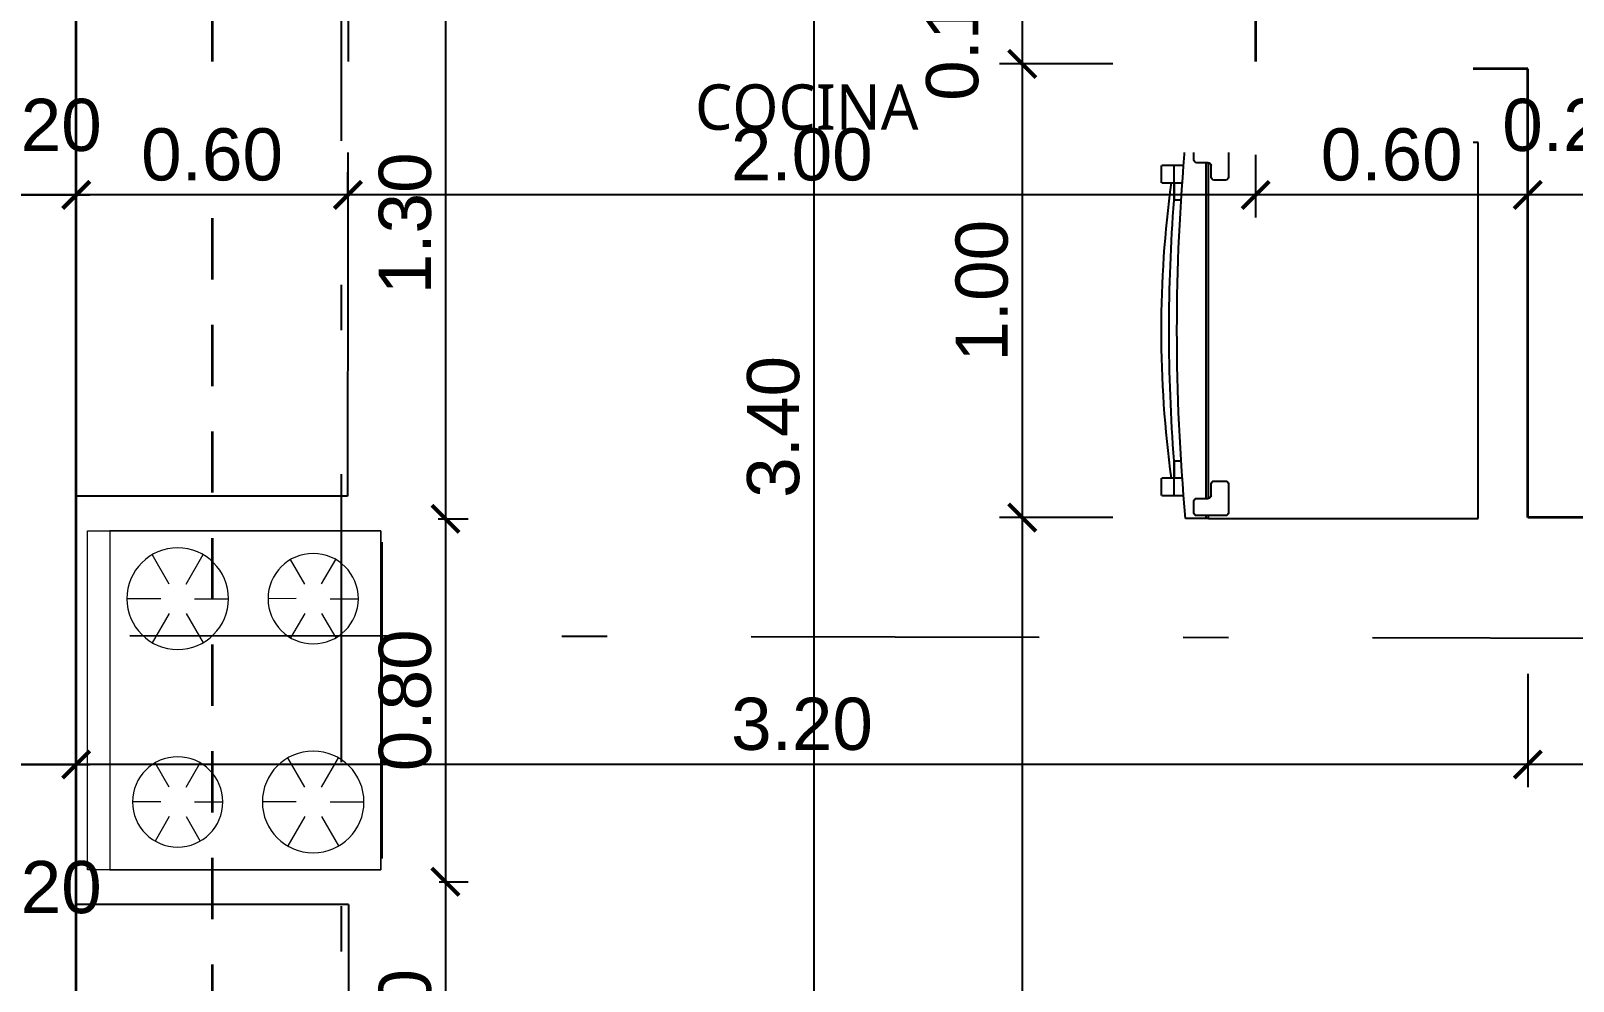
# Model space of a CAD drawing. Header units: feet. Extents: x -417 to 46, y -646 to -218.
# Drawn here: x -97.295 to -93.895, y -490.149 to -488.055 of the extents above; entities that cross this region are included whole.
import ezdxf

# ---------------------------------------------------------------- set-up
doc = ezdxf.new("R2010")
doc.units = ezdxf.units.FT
doc.header["$MEASUREMENT"] = 0
doc.linetypes.add('DASHDOT', pattern=[25.4, 12.7, -6.35, 0, -6.35])
doc.linetypes.add('HIDDEN', pattern=[0.375, 0.25, -0.125])
for name, color, linetype, lineweight in [('A-WALL', 4, 'Continuous', 25), ('DIM-COTAS', 1, 'Continuous', 5), ('muebles', 2, 'Continuous', 5), ('TXT', 2, 'Continuous', 9)]:
    doc.layers.add(name, color=color, linetype=linetype, lineweight=lineweight)
for name, color, linetype in [('COCINA', 2, 'Continuous'), ('DIM', 10, 'Continuous'), ('GRDUTIY', 5, 'Continuous'), ('MB3', 8, 'Continuous')]:
    doc.layers.add(name, color=color, linetype=linetype)
doc.styles.add('ads', font='trebuc.ttf', dxfattribs={"height": 0.14})
doc.styles.get("Standard").update_dxf_attribs({"font": 'arial.ttf', "height": 0.115})
doc.dimstyles.new('KEILY', dxfattribs={"dimtxt": 0.115, "dimasz": 0.06, "dimexe": 0.05, "dimexo": 0.2, "dimgap": 0.03, "dimtad": 1, "dimzin": 1, "dimdsep": 46, "dimtxsty": 'Standard', "dimblk": 'ARCHTICK', "dimcen": 2.5, "dimdle": 0.03, "dimclrd": 256, "dimclre": 256, "dimclrt": 7, "dimadec": 0, "dimazin": 0, "dimtfac": 1, "dimtmove": 2, "dimatfit": 3, "dimfxl": 0.2, "dimfxlon": 1, "dimtolj": 1, "dimtzin": 1, "dimarcsym": 0})

# ---------------------------------------------------------------- blocks, each defined once
blk = doc.blocks.new('A$C285A50AC')
at = {"layer": 'muebles'}
for p, q in [((0.0012, 0.6896, -0.889), (0, 0.0292, -0.889)), ((0.0012, 0.6896), (0.0011, 0.6388)), ((0.7632, 0.6882), (0.0012, 0.6896)), ((0.7632, 0.6882, -0.889), (0.0012, 0.6896, -0.889)), ((0.762, 0.0278, -0.889), (0.7632, 0.6882, -0.889)), ((0.7631, 0.6374), (0.7632, 0.6882)), ((0.0011, 0.6388), (0.7631, 0.6374)), ((0, 0.0292, -0.889), (0.762, 0.0278, -0.889))]:
    blk.add_line(p, q, dxfattribs=at)
at = {"layer": 'muebles', "color": 8}
for p, q in [((0.1533, 0.5242, 0.0025), (0.1534, 0.6004, 0.0025)), ((0.6105, 0.5234, 0.0025), (0.6106, 0.5869, 0.0025)), ((0.1203, 0.5052, 0.0025), (0.0543, 0.5435, 0.0025)), ((0.1863, 0.5051, 0.0025), (0.2523, 0.5431, 0.0025)), ((0.5775, 0.5044, 0.0025), (0.5225, 0.5363, 0.0025)), ((0.6435, 0.5043, 0.0025), (0.6985, 0.5359, 0.0025)), ((0.1202, 0.4671, 0.0025), (0.0541, 0.4292, 0.0025)), ((0.1862, 0.467, 0.0025), (0.2521, 0.4288, 0.0025)), ((0.5774, 0.4663, 0.0025), (0.5223, 0.4347, 0.0025)), ((0.6434, 0.4662, 0.0025), (0.6983, 0.4343, 0.0025)), ((0.1532, 0.448, 0.0025), (0.153, 0.3718, 0.0025)), ((0.6104, 0.4472, 0.0025), (0.6102, 0.3837, 0.0025)), ((0.1527, 0.2194, 0.0025), (0.1529, 0.2829, 0.0025)), ((0.6099, 0.2186, 0.0025), (0.6101, 0.2948, 0.0025)), ((0.1197, 0.2004, 0.0025), (0.0648, 0.2323, 0.0025)), ((0.1857, 0.2003, 0.0025), (0.2408, 0.232, 0.0025)), ((0.5769, 0.1996, 0.0025), (0.511, 0.2378, 0.0025)), ((0.6429, 0.1995, 0.0025), (0.709, 0.2375, 0.0025)), ((0.1196, 0.1623, 0.0025), (0.0646, 0.1307, 0.0025)), ((0.1526, 0.1432, 0.0025), (0.1525, 0.0797, 0.0025)), ((0.1856, 0.1622, 0.0025), (0.2406, 0.1304, 0.0025)), ((0.5768, 0.1615, 0.0025), (0.5108, 0.1235, 0.0025)), ((0.6098, 0.1424, 0.0025), (0.6097, 0.0662, 0.0025)), ((0.6428, 0.1614, 0.0025), (0.7088, 0.1232, 0.0025))]:
    blk.add_line(p, q, dxfattribs=at)
at = {"layer": 'muebles', "extrusion": (-0.001805, -0.999998, 0)}
for p, q in [((0.0635, 0.0265, -0.6223), (0.6985, 0.0254, -0.6223)), ((0.0635, 0.0265, -0.1016), (0.6985, 0.0254, -0.1016))]:
    blk.add_line(p, q, dxfattribs=at)
at = {"layer": 'muebles'}
for centre, radius in [((0.1532, 0.4861, 0.0025), 0.1143), ((0.6104, 0.4853, 0.0025), 0.1016), ((0.1527, 0.1813, 0.0025), 0.1016), ((0.6099, 0.1805, 0.0025), 0.1143)]:
    blk.add_circle(centre, radius, dxfattribs=at)
at = {"layer": 'muebles', "color": 8, "extrusion": (-0.001805, -0.999998, 0)}
for centre in [(0.0888, -0.0381, -0.0267), (0.2158, -0.0381, -0.0267), (0.3809, -0.0381, -0.0267), (0.546, -0.0381, -0.0267), (0.673, -0.0381, -0.0267)]:
    blk.add_circle(centre, 0.0254, dxfattribs=at)
at = {"layer": 'muebles'}
for points in [[(0.0012, 0.6896, 0.254), (0.0011, 0.6388, 0.254), (0.7631, 0.6374, 0.254), (0.7632, 0.6882, 0.254)], [(0, 0.0292), (0.0011, 0.6388), (0.7631, 0.6374), (0.762, 0.0278)]]:
    blk.add_3dface(points, dxfattribs=at)
at = {"layer": 'muebles', "color": 8}
for points in [[(0.0254, 0.0266, -0.0762), (0.0254, 0.0266, -0.5334), (0.7366, 0.0253, -0.5334), (0.7366, 0.0253, -0.0762)], [(0.0254, 0.0266, -0.5969), (0.0254, 0.0266, -0.8509), (0.7366, 0.0253, -0.8509), (0.7366, 0.0253, -0.5969)]]:
    blk.add_3dface(points, dxfattribs=at)
blk = doc.blocks.new('A$C007B5363')
at = {"layer": 'COCINA'}
for p, q in [((0, 0.8287), (0.5944, 0.8287)), ((0, 0), (0, 0.8287)), ((0.6206, 0.8223), (0.5571, 0.8223)), ((0.5944, 0.8287), (0.6007, 0.8287)), ((0.5944, 0.8223), (0.5944, 0.8287)), ((0.6007, 0.8287), (0.6007, 0.8223)), ((0.6452, 0.8287), (0.6007, 0.8287)), ((0.5507, 0.816), (0.5507, 0.7525)), ((0.5944, 0.0446), (0.5944, 0.7841)), ((0.5952, 0.7842), (0.6206, 0.7842)), ((0.6007, 0.7842), (0.6007, 0.0445)), ((0.6269, 0.7906), (0.6269, 0.816)), ((0.5888, 0.7525), (0.5888, 0.7779)), ((0.6487, 0.7779), (0.6706, 0.7779)), ((0.6706, 0.7779), (0.6975, 0.7779)), ((0.6706, 0.7398), (0.6706, 0.7779)), ((0.6706, 0.7398), (0.6706, 0.7779)), ((0.6987, 0.7398), (0.6987, 0.7779)), ((0.5571, 0.7461), (0.5825, 0.7461)), ((0.6706, 0.7398), (0.6513, 0.7398)), ((0.6975, 0.7398), (0.6706, 0.7398)), ((0.6706, 0.7398), (0.6706, 0.7017)), ((0.6706, 0.7017), (0.6706, 0.7398)), ((0.6539, 0.7017), (0.6706, 0.7017)), ((0.6706, 0.127), (0.6539, 0.127)), ((0.6706, 0.127), (0.6706, 0.0889)), ((0.6706, 0.0889), (0.6706, 0.127)), ((0.5507, 0.0762), (0.5507, 0.0127)), ((0.5825, 0.0826), (0.5571, 0.0826)), ((0.5888, 0.0508), (0.5888, 0.0762)), ((0.6513, 0.0889), (0.6706, 0.0889)), ((0.6706, 0.0889), (0.6975, 0.0889)), ((0.6706, 0.0508), (0.6706, 0.0889)), ((0.6706, 0.0508), (0.6706, 0.0889)), ((0.6987, 0.0508), (0.6987, 0.0889)), ((0.6206, 0.0445), (0.5952, 0.0445)), ((0.6269, 0.0127), (0.6269, 0.0381)), ((0.6706, 0.0508), (0.6487, 0.0508)), ((0.6975, 0.0508), (0.6706, 0.0508)), ((0.5944, 0), (0, 0)), ((0.5571, 0.0064), (0.6206, 0.0064)), ((0.5944, 0), (0.5944, 0.0064)), ((0.5944, 0), (0.6007, 0)), ((0.6007, 0.0064), (0.6007, 0)), ((0.6007, 0), (0.6452, 0))]:
    blk.add_line(p, q, dxfattribs=at)
for centre, radius, start, end in [((0.5571, 0.816), 0.00635, 90, 180), ((0.6206, 0.816), 0.00635, 360, 90), ((-3.8512, 0.4143), 4.5154, 354.7351, 5.2649), ((0.5952, 0.7779), 0.00635, 90, 180), ((0.6206, 0.7906), 0.00635, 270, 360), ((0.5571, 0.7525), 0.00635, 180, 270), ((0.5825, 0.7525), 0.00635, 270, 360), ((-1.6745, 0.4143), 2.3731, 352.1151, 7.8849), ((-3.0793, 0.4143), 3.7608, 355.6182, 4.3818), ((0.5571, 0.0762), 0.00635, 90, 180), ((0.5825, 0.0762), 0.00635, 360, 90), ((0.5952, 0.0508), 0.00635, 180, 270), ((0.6206, 0.0381), 0.00635, 360, 90), ((0.5571, 0.0127), 0.00635, 180, 270), ((0.6206, 0.0127), 0.00635, 270, 360)]:
    blk.add_arc(centre, radius, start, end, dxfattribs=at)
blk = doc.blocks.new('_ArchTick')
at = {"layer": 'DIM-COTAS', "color": 0, "const_width": 0.15}
blk.add_lwpolyline([(-0.5, -0.5), (0.5, 0.5)], dxfattribs=at)
blk = doc.blocks.new('*D1534')
at = {"layer": 'Defpoints', "color": 0, "transparency": 16777216}
for p in [(-76.1581, -487.2775), (-102.945, -488.9275), (-75.8766, -488.9275)]:
    blk.add_point(p, dxfattribs=at)
at = {"layer": 'DIM', "lineweight": -2, "transparency": 16777216}
for p, q in [((-75.8766, -487.2475), (-75.8766, -488.9575)), ((-75.9581, -487.2775), (-75.8266, -487.2775)), ((-76.0766, -488.9275), (-75.8266, -488.9275))]:
    blk.add_line(p, q, dxfattribs=at)
at = {"layer": 'DIM', "lineweight": -2, "transparency": 16777216, "xscale": 0.06, "yscale": 0.06, "zscale": 0.06}
for p, rotation in [((-75.8766, -487.2775), 90), ((-75.8766, -488.9275), 270)]:
    blk.add_blockref('_ArchTick', p, dxfattribs=dict(at, rotation=rotation))
at = {"layer": 'DIM', "color": 7, "transparency": 16777216, "insert": (-75.9653, -488.1025), "char_height": 0.115, "attachment_point": 5, "rotation": 90}
blk.add_mtext('\\A1;1.65', dxfattribs=at)
blk = doc.blocks.new('*D1600')
at = {"layer": 'Defpoints', "color": 0, "transparency": 16777216}
for p in [(-97.1954, -488.4163), (-97.3954, -488.5917), (-97.1954, -488.6348)]:
    blk.add_point(p, dxfattribs=at)
at = {"layer": 'DIM', "lineweight": -2, "transparency": 16777216}
for p, q in [((-97.3954, -488.4163), (-97.3954, -488.3663)), ((-97.1954, -488.4348), (-97.1954, -488.3663)), ((-97.4254, -488.4163), (-97.1654, -488.4163))]:
    blk.add_line(p, q, dxfattribs=at)
at = {"layer": 'DIM', "lineweight": -2, "transparency": 16777216, "xscale": 0.06, "yscale": 0.06, "zscale": 0.06, "rotation": 180}
blk.add_blockref('_ArchTick', (-97.3954, -488.4163), dxfattribs=at)
at = {"layer": 'DIM', "lineweight": -2, "transparency": 16777216, "xscale": 0.06, "yscale": 0.06, "zscale": 0.06}
blk.add_blockref('_ArchTick', (-97.1954, -488.4163), dxfattribs=at)
at = {"layer": 'DIM', "color": 7, "transparency": 16777216, "insert": (-97.2954, -488.2626), "char_height": 0.115, "attachment_point": 5}
blk.add_mtext('\\A1;0.20', dxfattribs=at)
blk = doc.blocks.new('*D1610')
at = {"layer": 'Defpoints', "color": 0, "transparency": 16777216}
for p in [(-97.1954, -488.9275), (-97.3954, -489.0457), (-97.1954, -489.6716)]:
    blk.add_point(p, dxfattribs=at)
at = {"layer": 'DIM', "lineweight": -2, "transparency": 16777216}
for p, q in [((-97.3954, -489.4716), (-97.3954, -489.7216)), ((-97.1954, -489.4716), (-97.1954, -489.7216)), ((-97.4254, -489.6716), (-97.1654, -489.6716))]:
    blk.add_line(p, q, dxfattribs=at)
at = {"layer": 'DIM', "lineweight": -2, "transparency": 16777216, "xscale": 0.06, "yscale": 0.06, "zscale": 0.06, "rotation": 180}
blk.add_blockref('_ArchTick', (-97.3954, -489.6716), dxfattribs=at)
at = {"layer": 'DIM', "lineweight": -2, "transparency": 16777216, "xscale": 0.06, "yscale": 0.06, "zscale": 0.06}
blk.add_blockref('_ArchTick', (-97.1954, -489.6716), dxfattribs=at)
at = {"layer": 'DIM', "color": 7, "transparency": 16777216, "insert": (-97.2954, -489.9427), "char_height": 0.115, "attachment_point": 5}
blk.add_mtext('\\A1;0.20', dxfattribs=at)
blk = doc.blocks.new('*D1729')
at = {"layer": 'Defpoints', "color": 0, "transparency": 16777216}
for p in [(-94.5954, -487.9775), (-95.1099, -488.1275), (-94.5954, -488.1275)]:
    blk.add_point(p, dxfattribs=at)
at = {"layer": 'DIM', "lineweight": -2, "transparency": 16777216}
for p, q in [((-95.1099, -487.9475), (-95.1099, -488.1575)), ((-94.9099, -487.9775), (-95.1599, -487.9775)), ((-94.9099, -488.1275), (-95.1599, -488.1275))]:
    blk.add_line(p, q, dxfattribs=at)
at = {"layer": 'DIM', "lineweight": -2, "transparency": 16777216, "xscale": 0.06, "yscale": 0.06, "zscale": 0.06}
for p, rotation in [((-95.1099, -487.9775), 90), ((-95.1099, -488.1275), 270)]:
    blk.add_blockref('_ArchTick', p, dxfattribs=dict(at, rotation=rotation))
at = {"layer": 'DIM', "color": 7, "transparency": 16777216, "insert": (-95.2636, -488.0525), "char_height": 0.115, "attachment_point": 5, "rotation": 90}
blk.add_mtext('\\A1;0.15', dxfattribs=at)
blk = doc.blocks.new('*D1730')
at = {"layer": 'Defpoints', "color": 0, "transparency": 16777216}
for p in [(-94.5954, -488.1275), (-95.1099, -489.1275), (-93.9954, -489.1275)]:
    blk.add_point(p, dxfattribs=at)
at = {"layer": 'DIM', "lineweight": -2, "transparency": 16777216}
for p, q in [((-95.1099, -488.0975), (-95.1099, -489.1575)), ((-94.9099, -488.1275), (-95.1599, -488.1275)), ((-94.9099, -489.1275), (-95.1599, -489.1275))]:
    blk.add_line(p, q, dxfattribs=at)
at = {"layer": 'DIM', "lineweight": -2, "transparency": 16777216, "xscale": 0.06, "yscale": 0.06, "zscale": 0.06}
for p, rotation in [((-95.1099, -488.1275), 90), ((-95.1099, -489.1275), 270)]:
    blk.add_blockref('_ArchTick', p, dxfattribs=dict(at, rotation=rotation))
at = {"layer": 'DIM', "color": 7, "transparency": 16777216, "insert": (-95.1986, -488.6275), "char_height": 0.115, "attachment_point": 5, "rotation": 90}
blk.add_mtext('\\A1;1.00', dxfattribs=at)
blk = doc.blocks.new('*D1731')
at = {"layer": 'Defpoints', "color": 0, "transparency": 16777216}
for p in [(-93.9954, -489.1275), (-95.3003, -495.4275), (-95.1099, -495.4275)]:
    blk.add_point(p, dxfattribs=at)
at = {"layer": 'DIM', "lineweight": -2, "transparency": 16777216}
for p, q in [((-95.1099, -489.0975), (-95.1099, -495.4575)), ((-94.9099, -489.1275), (-95.1599, -489.1275)), ((-95.1099, -495.4275), (-95.0599, -495.4275))]:
    blk.add_line(p, q, dxfattribs=at)
at = {"layer": 'DIM', "lineweight": -2, "transparency": 16777216, "xscale": 0.06, "yscale": 0.06, "zscale": 0.06}
for p, rotation in [((-95.1099, -489.1275), 90), ((-95.1099, -495.4275), 270)]:
    blk.add_blockref('_ArchTick', p, dxfattribs=dict(at, rotation=rotation))
at = {"layer": 'DIM', "color": 7, "transparency": 16777216, "insert": (-95.1986, -492.2775), "char_height": 0.115, "attachment_point": 5, "rotation": 90}
blk.add_mtext('\\A1;6.30', dxfattribs=at)
blk = doc.blocks.new('*D1681')
at = {"layer": 'Defpoints', "color": 0, "transparency": 16777216}
for p in [(-95.6954, -487.2275), (-95.8971, -490.6275), (-95.5696, -490.6275)]:
    blk.add_point(p, dxfattribs=at)
at = {"layer": 'DIM', "lineweight": -2, "transparency": 16777216}
for p, q in [((-95.5696, -487.1975), (-95.5696, -490.6575)), ((-95.5696, -487.2275), (-95.5196, -487.2275)), ((-95.6971, -490.6275), (-95.5196, -490.6275))]:
    blk.add_line(p, q, dxfattribs=at)
at = {"layer": 'DIM', "lineweight": -2, "transparency": 16777216, "xscale": 0.06, "yscale": 0.06, "zscale": 0.06}
for p, rotation in [((-95.5696, -487.2275), 90), ((-95.5696, -490.6275), 270)]:
    blk.add_blockref('_ArchTick', p, dxfattribs=dict(at, rotation=rotation))
at = {"layer": 'DIM', "color": 7, "transparency": 16777216, "insert": (-95.6583, -488.9275), "char_height": 0.115, "attachment_point": 5, "rotation": 90}
blk.add_mtext('\\A1;3.40', dxfattribs=at)
blk = doc.blocks.new('*D1688')
at = {"layer": 'Defpoints', "color": 0, "transparency": 16777216}
for p in [(-96.5475, -487.8275), (-96.5973, -489.1302), (-96.3814, -489.1302)]:
    blk.add_point(p, dxfattribs=at)
at = {"layer": 'DIM', "lineweight": -2, "transparency": 16777216}
for p, q in [((-96.3814, -487.7975), (-96.3814, -489.1602)), ((-96.3814, -487.8275), (-96.3314, -487.8275)), ((-96.3973, -489.1302), (-96.3314, -489.1302))]:
    blk.add_line(p, q, dxfattribs=at)
at = {"layer": 'DIM', "lineweight": -2, "transparency": 16777216, "xscale": 0.06, "yscale": 0.06, "zscale": 0.06}
for p, rotation in [((-96.3814, -487.8275), 90), ((-96.3814, -489.1302), 270)]:
    blk.add_blockref('_ArchTick', p, dxfattribs=dict(at, rotation=rotation))
at = {"layer": 'DIM', "color": 7, "transparency": 16777216, "insert": (-96.4701, -488.4788), "char_height": 0.115, "attachment_point": 5, "rotation": 90}
blk.add_mtext('\\A1;1.30', dxfattribs=at)
blk = doc.blocks.new('*D1689')
at = {"layer": 'Defpoints', "color": 0, "transparency": 16777216}
for p in [(-96.5973, -489.1302), (-96.5954, -489.9302), (-96.3814, -489.9302)]:
    blk.add_point(p, dxfattribs=at)
at = {"layer": 'DIM', "lineweight": -2, "transparency": 16777216}
for p, q in [((-96.3814, -489.1002), (-96.3814, -489.9602)), ((-96.3973, -489.1302), (-96.3314, -489.1302)), ((-96.3954, -489.9302), (-96.3314, -489.9302))]:
    blk.add_line(p, q, dxfattribs=at)
at = {"layer": 'DIM', "lineweight": -2, "transparency": 16777216, "xscale": 0.06, "yscale": 0.06, "zscale": 0.06}
for p, rotation in [((-96.3814, -489.1302), 90), ((-96.3814, -489.9302), 270)]:
    blk.add_blockref('_ArchTick', p, dxfattribs=dict(at, rotation=rotation))
at = {"layer": 'DIM', "color": 7, "transparency": 16777216, "insert": (-96.4701, -489.5302), "char_height": 0.115, "attachment_point": 5, "rotation": 90}
blk.add_mtext('\\A1;0.80', dxfattribs=at)
blk = doc.blocks.new('*D1690')
at = {"layer": 'Defpoints', "color": 0, "transparency": 16777216}
for p in [(-96.5954, -489.9302), (-96.5954, -490.6275), (-96.3814, -490.6275)]:
    blk.add_point(p, dxfattribs=at)
at = {"layer": 'DIM', "lineweight": -2, "transparency": 16777216}
for p, q in [((-96.3814, -489.9002), (-96.3814, -490.6575)), ((-96.3954, -489.9302), (-96.3314, -489.9302)), ((-96.3954, -490.6275), (-96.3314, -490.6275))]:
    blk.add_line(p, q, dxfattribs=at)
at = {"layer": 'DIM', "lineweight": -2, "transparency": 16777216, "xscale": 0.06, "yscale": 0.06, "zscale": 0.06}
for p, rotation in [((-96.3814, -489.9302), 90), ((-96.3814, -490.6275), 270)]:
    blk.add_blockref('_ArchTick', p, dxfattribs=dict(at, rotation=rotation))
at = {"layer": 'DIM', "color": 7, "transparency": 16777216, "insert": (-96.4701, -490.2788), "char_height": 0.115, "attachment_point": 5, "rotation": 90}
blk.add_mtext('\\A1;0.70', dxfattribs=at)
blk = doc.blocks.new('*D1656')
at = {"layer": 'Defpoints', "color": 0, "transparency": 16777216}
for p in [(-93.9954, -488.4163), (-93.9954, -488.7138), (-93.7954, -488.9275)]:
    blk.add_point(p, dxfattribs=at)
at = {"layer": 'DIM', "lineweight": -2, "transparency": 16777216}
for p, q in [((-93.9954, -488.5138), (-93.9954, -488.3663)), ((-93.7954, -488.6163), (-93.7954, -488.3663)), ((-93.7654, -488.4163), (-94.0254, -488.4163))]:
    blk.add_line(p, q, dxfattribs=at)
at = {"layer": 'DIM', "lineweight": -2, "transparency": 16777216, "xscale": 0.06, "yscale": 0.06, "zscale": 0.06, "rotation": 180}
blk.add_blockref('_ArchTick', (-93.9954, -488.4163), dxfattribs=at)
at = {"layer": 'DIM', "lineweight": -2, "transparency": 16777216, "xscale": 0.06, "yscale": 0.06, "zscale": 0.06}
blk.add_blockref('_ArchTick', (-93.7954, -488.4163), dxfattribs=at)
at = {"layer": 'DIM', "color": 7, "transparency": 16777216, "insert": (-93.8954, -488.2626), "char_height": 0.115, "attachment_point": 5}
blk.add_mtext('\\A1;0.20', dxfattribs=at)
blk = doc.blocks.new('*D1657')
at = {"layer": 'Defpoints', "color": 0, "transparency": 16777216}
for p in [(-94.5954, -488.1275), (-94.5954, -488.4163), (-93.9954, -488.7138)]:
    blk.add_point(p, dxfattribs=at)
at = {"layer": 'DIM', "lineweight": -2, "transparency": 16777216}
for p, q in [((-94.5954, -488.3275), (-94.5954, -488.4663)), ((-93.9954, -488.5138), (-93.9954, -488.3663)), ((-93.9654, -488.4163), (-94.6254, -488.4163))]:
    blk.add_line(p, q, dxfattribs=at)
at = {"layer": 'DIM', "lineweight": -2, "transparency": 16777216, "xscale": 0.06, "yscale": 0.06, "zscale": 0.06, "rotation": 180}
blk.add_blockref('_ArchTick', (-94.5954, -488.4163), dxfattribs=at)
at = {"layer": 'DIM', "lineweight": -2, "transparency": 16777216, "xscale": 0.06, "yscale": 0.06, "zscale": 0.06}
blk.add_blockref('_ArchTick', (-93.9954, -488.4163), dxfattribs=at)
at = {"layer": 'DIM', "color": 7, "transparency": 16777216, "insert": (-94.2954, -488.3276), "char_height": 0.115, "attachment_point": 5}
blk.add_mtext('\\A1;0.60', dxfattribs=at)
blk = doc.blocks.new('*D1658')
at = {"layer": 'Defpoints', "color": 0, "transparency": 16777216}
for p in [(-94.5954, -488.1275), (-96.5964, -488.4163), (-96.5964, -488.5271)]:
    blk.add_point(p, dxfattribs=at)
at = {"layer": 'DIM', "lineweight": -2, "transparency": 16777216}
for p, q in [((-94.5954, -488.3275), (-94.5954, -488.4663)), ((-96.5964, -488.4163), (-96.5964, -488.3663)), ((-94.5654, -488.4163), (-96.6264, -488.4163))]:
    blk.add_line(p, q, dxfattribs=at)
at = {"layer": 'DIM', "lineweight": -2, "transparency": 16777216, "xscale": 0.06, "yscale": 0.06, "zscale": 0.06, "rotation": 180}
blk.add_blockref('_ArchTick', (-96.5964, -488.4163), dxfattribs=at)
at = {"layer": 'DIM', "lineweight": -2, "transparency": 16777216, "xscale": 0.06, "yscale": 0.06, "zscale": 0.06}
blk.add_blockref('_ArchTick', (-94.5954, -488.4163), dxfattribs=at)
at = {"layer": 'DIM', "color": 7, "transparency": 16777216, "insert": (-95.5959, -488.3276), "char_height": 0.115, "attachment_point": 5}
blk.add_mtext('\\A1;2.00', dxfattribs=at)
blk = doc.blocks.new('*D1659')
at = {"layer": 'Defpoints', "color": 0, "transparency": 16777216}
for p in [(-97.1954, -488.4163), (-96.5964, -488.5271), (-97.1954, -488.5917)]:
    blk.add_point(p, dxfattribs=at)
at = {"layer": 'DIM', "lineweight": -2, "transparency": 16777216}
for p, q in [((-97.1954, -488.4163), (-97.1954, -488.3663)), ((-96.5964, -488.4163), (-96.5964, -488.3663)), ((-96.5664, -488.4163), (-97.2254, -488.4163))]:
    blk.add_line(p, q, dxfattribs=at)
at = {"layer": 'DIM', "lineweight": -2, "transparency": 16777216, "xscale": 0.06, "yscale": 0.06, "zscale": 0.06, "rotation": 180}
blk.add_blockref('_ArchTick', (-97.1954, -488.4163), dxfattribs=at)
at = {"layer": 'DIM', "lineweight": -2, "transparency": 16777216, "xscale": 0.06, "yscale": 0.06, "zscale": 0.06}
blk.add_blockref('_ArchTick', (-96.5964, -488.4163), dxfattribs=at)
at = {"layer": 'DIM', "color": 7, "transparency": 16777216, "insert": (-96.8959, -488.3276), "char_height": 0.115, "attachment_point": 5}
blk.add_mtext('\\A1;0.60', dxfattribs=at)
blk = doc.blocks.new('*D1660')
at = {"layer": 'Defpoints', "color": 0, "transparency": 16777216}
for p in [(-97.3954, -488.4163), (-97.1954, -488.5917), (-97.3954, -488.6348)]:
    blk.add_point(p, dxfattribs=at)
at = {"layer": 'DIM', "lineweight": -2, "transparency": 16777216}
for p, q in [((-97.3954, -488.4348), (-97.3954, -488.3663)), ((-97.1954, -488.4163), (-97.1954, -488.3663)), ((-97.1654, -488.4163), (-97.4254, -488.4163))]:
    blk.add_line(p, q, dxfattribs=at)
at = {"layer": 'DIM', "lineweight": -2, "transparency": 16777216, "xscale": 0.06, "yscale": 0.06, "zscale": 0.06, "rotation": 180}
blk.add_blockref('_ArchTick', (-97.3954, -488.4163), dxfattribs=at)
at = {"layer": 'DIM', "lineweight": -2, "transparency": 16777216, "xscale": 0.06, "yscale": 0.06, "zscale": 0.06}
blk.add_blockref('_ArchTick', (-97.1954, -488.4163), dxfattribs=at)
at = {"layer": 'DIM', "color": 7, "transparency": 16777216, "insert": (-97.2954, -488.2626), "char_height": 0.115, "attachment_point": 5}
blk.add_mtext('\\A1;0.20', dxfattribs=at)
blk = doc.blocks.new('*D1634')
at = {"layer": 'Defpoints', "color": 0, "transparency": 16777216}
for p in [(-93.9954, -489.1275), (-93.9954, -489.6716), (-92.4954, -490.3275)]:
    blk.add_point(p, dxfattribs=at)
at = {"layer": 'DIM', "lineweight": -2, "transparency": 16777216}
for p, q in [((-93.9954, -489.4716), (-93.9954, -489.7216)), ((-92.4954, -489.8716), (-92.4954, -489.6216)), ((-92.4654, -489.6716), (-94.0254, -489.6716))]:
    blk.add_line(p, q, dxfattribs=at)
at = {"layer": 'DIM', "lineweight": -2, "transparency": 16777216, "xscale": 0.06, "yscale": 0.06, "zscale": 0.06, "rotation": 180}
blk.add_blockref('_ArchTick', (-93.9954, -489.6716), dxfattribs=at)
at = {"layer": 'DIM', "lineweight": -2, "transparency": 16777216, "xscale": 0.06, "yscale": 0.06, "zscale": 0.06}
blk.add_blockref('_ArchTick', (-92.4954, -489.6716), dxfattribs=at)
at = {"layer": 'DIM', "color": 7, "transparency": 16777216, "insert": (-93.2454, -489.5829), "char_height": 0.115, "attachment_point": 5}
blk.add_mtext('\\A1;1.50', dxfattribs=at)
blk = doc.blocks.new('*D1717')
at = {"layer": 'Defpoints', "color": 0, "transparency": 16777216}
for p in [(-97.1954, -489.0457), (-93.9954, -489.1275), (-97.1954, -489.6716)]:
    blk.add_point(p, dxfattribs=at)
at = {"layer": 'DIM', "lineweight": -2, "transparency": 16777216}
for p, q in [((-97.1954, -489.4716), (-97.1954, -489.7216)), ((-93.9954, -489.4716), (-93.9954, -489.7216)), ((-93.9654, -489.6716), (-97.2254, -489.6716))]:
    blk.add_line(p, q, dxfattribs=at)
at = {"layer": 'DIM', "lineweight": -2, "transparency": 16777216, "xscale": 0.06, "yscale": 0.06, "zscale": 0.06, "rotation": 180}
blk.add_blockref('_ArchTick', (-97.1954, -489.6716), dxfattribs=at)
at = {"layer": 'DIM', "lineweight": -2, "transparency": 16777216, "xscale": 0.06, "yscale": 0.06, "zscale": 0.06}
blk.add_blockref('_ArchTick', (-93.9954, -489.6716), dxfattribs=at)
at = {"layer": 'DIM', "color": 7, "transparency": 16777216, "insert": (-95.5954, -489.5828), "char_height": 0.115, "attachment_point": 5}
blk.add_mtext('\\A1;3.20', dxfattribs=at)
blk = doc.blocks.new('*D1718')
at = {"layer": 'Defpoints', "color": 0, "transparency": 16777216}
for p in [(-97.3954, -488.9275), (-97.1954, -489.0457), (-97.3954, -489.6716)]:
    blk.add_point(p, dxfattribs=at)
at = {"layer": 'DIM', "lineweight": -2, "transparency": 16777216}
for p, q in [((-97.3954, -489.4716), (-97.3954, -489.7216)), ((-97.1954, -489.4716), (-97.1954, -489.7216)), ((-97.1654, -489.6716), (-97.4254, -489.6716))]:
    blk.add_line(p, q, dxfattribs=at)
at = {"layer": 'DIM', "lineweight": -2, "transparency": 16777216, "xscale": 0.06, "yscale": 0.06, "zscale": 0.06, "rotation": 180}
blk.add_blockref('_ArchTick', (-97.3954, -489.6716), dxfattribs=at)
at = {"layer": 'DIM', "lineweight": -2, "transparency": 16777216, "xscale": 0.06, "yscale": 0.06, "zscale": 0.06}
blk.add_blockref('_ArchTick', (-97.1954, -489.6716), dxfattribs=at)
at = {"layer": 'DIM', "color": 7, "transparency": 16777216, "insert": (-97.2954, -489.9427), "char_height": 0.115, "attachment_point": 5}
blk.add_mtext('\\A1;0.20', dxfattribs=at)

msp = doc.modelspace()

# ---------------------------------------------------------------- linework, layer by layer
at = {"layer": 'A-WALL', "lineweight": 35, "extrusion": (-2.36783e-12, 8.94772e-16, -1)}
msp.add_line((-97.1954, -490.6275), (-97.1954, -487.2275), dxfattribs=at)
at = {"layer": 'A-WALL', "lineweight": 35}
msp.add_line((-94.5954, -487.9882), (-94.5954, -488.1382), dxfattribs=at)
at = {"layer": 'A-WALL', "lineweight": 35, "extrusion": (-2.36659e-12, 8.94772e-16, -1)}
for p, q in [((-93.9954, -488.1382), (-94.5954, -488.1382)), ((-93.9954, -489.1275), (-93.9954, -488.1382)), ((-91.4954, -489.1275), (-93.9954, -489.1275))]:
    msp.add_line(p, q, dxfattribs=at)
at = {"layer": 'COCINA', "extrusion": (-2.36659e-12, 8.94772e-16, -1)}
for p, q in [((-96.5954, -487.8275), (-96.5973, -489.0802)), ((-96.5973, -489.0802), (-97.198, -489.0802)), ((-96.5954, -489.9802), (-97.198, -489.9802)), ((-97.1967, -489.9789), (-96.5967, -489.9802)), ((-96.5954, -489.9802), (-96.5954, -490.6275))]:
    msp.add_line(p, q, dxfattribs=at)
at = {"layer": 'GRDUTIY', "color": 8, "linetype": 'DASHDOT', "ltscale": 0.05}
msp.add_line((-110.7774, -489.3631), (-84.0319, -489.4101), dxfattribs=at)
at = {"layer": 'MB3', "linetype": 'HIDDEN', "lineweight": 35, "ltscale": 0.54, "extrusion": (-2.36659e-12, 8.94772e-16, -1)}
msp.add_line((-96.8954, -487.5275), (-96.8954, -490.6275), dxfattribs=at)

# ---------------------------------------------------------------- block references
at = {"extrusion": (-2.36659e-12, 8.94772e-16, -1), "xscale": 0.9799999999999661, "yscale": 0.9799999999999661, "zscale": 0.9799999999999661, "rotation": 270.1034181152693}
msp.add_blockref('A$C285A50AC', (96.495, -489.1569), dxfattribs=at)
at = {"layer": 'COCINA', "extrusion": (-2.36659e-12, 8.94772e-16, -1)}
msp.add_blockref('A$C007B5363', (94.1045, -489.1295), dxfattribs=at)

# ---------------------------------------------------------------- dimensions: what is measured, and where the dimension line sits
at = {"layer": 'DIM'}
for base, p1, p2, picture, middle in [((-97.1954, -488.4163), (-97.3954, -488.5917), (-97.1954, -488.6348), '*D1600', (-97.2954, -488.2626)), ((-97.1954, -489.6716), (-97.3954, -489.0457), (-97.1954, -488.9275), '*D1610', (-97.2954, -489.9427))]:
    dim = msp.add_linear_dim(base=base, p1=p1, p2=p2, dimstyle='KEILY', dxfattribs=at)
    dim.commit()
    dim.dimension.update_dxf_attribs({"geometry": picture, "text_midpoint": middle})
for base, p1, p2, angle, picture, middle in [((-97.3954, -488.4163), (-97.1954, -488.5917), (-97.3954, -488.6348), 180, '*D1660', (-97.2954, -488.2626)), ((-93.9954, -488.4163), (-93.7954, -488.9275), (-93.9954, -488.7138), 180, '*D1656', (-93.8954, -488.2626)), ((-97.3954, -489.6716), (-97.1954, -489.0457), (-97.3954, -488.9275), 180, '*D1718', (-97.2954, -489.9427)), ((-97.1954, -489.6716), (-93.9954, -489.1275), (-97.1954, -489.0457), 180, '*D1717', (-95.5954, -489.5828)), ((-96.3814, -489.9302), (-96.5973, -489.1302), (-96.5954, -489.9302), 90, '*D1689', (-96.4701, -489.5302)), ((-95.1099, -495.4275), (-93.9954, -489.1275), (-95.3003, -495.4275), 90, '*D1731', (-95.1986, -492.2775)), ((-93.9954, -489.6716), (-92.4954, -490.3275), (-93.9954, -489.1275), 180, '*D1634', (-93.2454, -489.5829)), ((-96.3814, -490.6275), (-96.5954, -489.9302), (-96.5954, -490.6275), 90, '*D1690', (-96.4701, -490.2788))]:
    dim = msp.add_linear_dim(base=base, p1=p1, p2=p2, angle=angle, dimstyle='KEILY', dxfattribs=at)
    dim.commit()
    dim.dimension.update_dxf_attribs({"geometry": picture, "text_midpoint": middle})

# ---------------------------------------------------------------- next in the draw order: texts
at = {"layer": 'TXT', "insert": (-95.5849, -488.1725), "char_height": 0.1, "width": 2.838, "attachment_point": 2, "style": 'ads', "bg_fill": 2}
msp.add_mtext('COCINA', dxfattribs=at)

# ---------------------------------------------------------------- next in the draw order: linework, layer by layer
at = {"layer": 'GRDUTIY', "color": 8, "linetype": 'DASHDOT', "ltscale": 0.05}
msp.add_line((-96.6106, -499.2567), (-96.6106, -483.0576), dxfattribs=at)

# ---------------------------------------------------------------- next in the draw order: dimensions: what is measured, and where the dimension line sits
at = {"layer": 'DIM'}
for base, p1, p2, angle, picture, middle in [((-95.5696, -490.6275), (-95.6954, -487.2275), (-95.8971, -490.6275), 90, '*D1681', (-95.6583, -488.9275)), ((-75.8766, -488.9275), (-76.1581, -487.2775), (-102.945, -488.9275), 90, '*D1534', (-75.9653, -488.1025)), ((-96.3814, -489.1302), (-96.5475, -487.8275), (-96.5973, -489.1302), 90, '*D1688', (-96.4701, -488.4788)), ((-95.1099, -488.1275), (-94.5954, -487.9775), (-94.5954, -488.1275), 90, '*D1729', (-95.2636, -488.0525)), ((-95.1099, -489.1275), (-94.5954, -488.1275), (-93.9954, -489.1275), 90, '*D1730', (-95.1986, -488.6275)), ((-96.5964, -488.4163), (-94.5954, -488.1275), (-96.5964, -488.5271), 180, '*D1658', (-95.5959, -488.3276)), ((-94.5954, -488.4163), (-93.9954, -488.7138), (-94.5954, -488.1275), 180, '*D1657', (-94.2954, -488.3276)), ((-97.1954, -488.4163), (-96.5964, -488.5271), (-97.1954, -488.5917), 180, '*D1659', (-96.8959, -488.3276))]:
    dim = msp.add_linear_dim(base=base, p1=p1, p2=p2, angle=angle, dimstyle='KEILY', dxfattribs=at)
    dim.commit()
    dim.dimension.update_dxf_attribs({"geometry": picture, "text_midpoint": middle})

doc.saveas('drawing.dxf')
